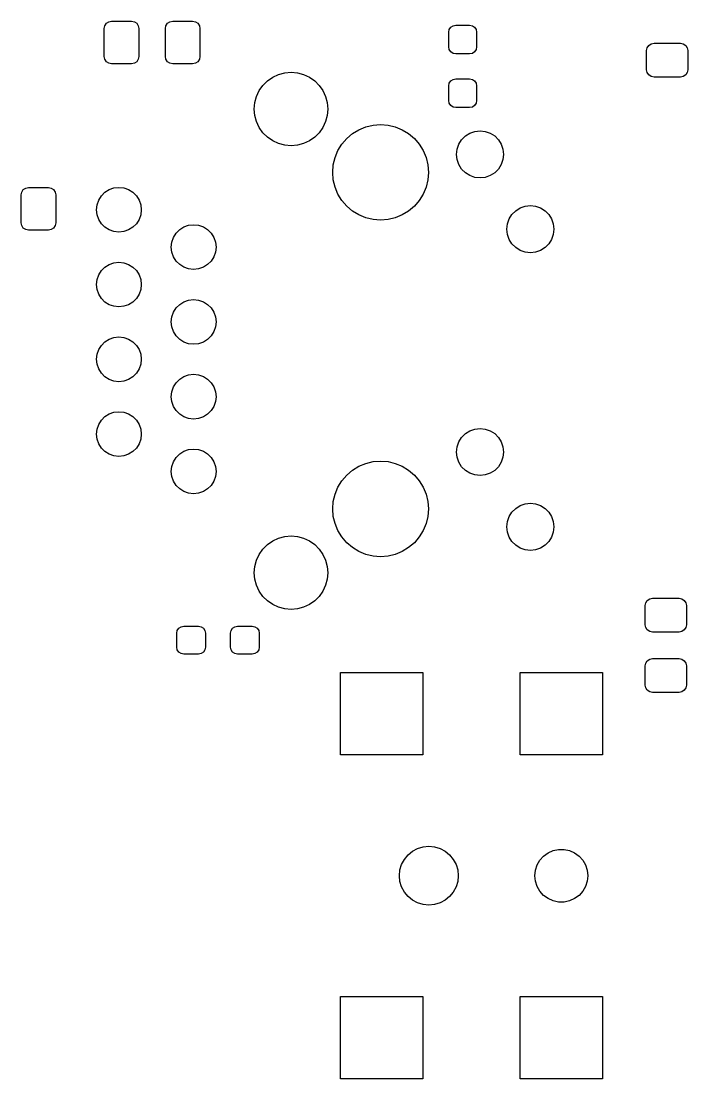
# Model space of a CAD drawing. Extents: x 281 to 540, y -238 to -79.
# Drawn here: x 352.66 to 375.31, y -172.71 to -136.78 of the extents above; entities that cross this region are included whole.
import ezdxf

# ---------------------------------------------------------------- set-up
doc = ezdxf.new("R2010")
doc.units = 0
doc.layers.add('BLACK', color=7, linetype='CONTINUOUS')

msp = doc.modelspace()

# ---------------------------------------------------------------- linework, layer by layer
at = {"layer": 'BLACK', "linetype": 'CONTINUOUS'}
for p, q in [((355.50403, -136.939329), (355.558223, -136.858223)), ((355.558223, -136.858223), (355.639329, -136.80403)), ((355.639329, -136.80403), (355.735, -136.785)), ((355.735, -136.785), (356.41, -136.785)), ((356.41, -136.785), (356.505671, -136.80403)), ((356.505671, -136.80403), (356.586777, -136.858223)), ((356.586777, -136.858223), (356.64097, -136.939329)), ((357.57903, -136.939329), (357.633223, -136.858223)), ((357.633223, -136.858223), (357.714329, -136.80403)), ((357.714329, -136.80403), (357.81, -136.785)), ((357.81, -136.785), (358.485, -136.785)), ((358.485, -136.785), (358.580671, -136.80403)), ((358.580671, -136.80403), (358.661777, -136.858223)), ((358.661777, -136.858223), (358.71597, -136.939329)), ((355.485, -137.035), (355.50403, -136.939329)), ((355.485, -137.985), (355.485, -137.035)), ((356.64097, -136.939329), (356.66, -137.035)), ((356.66, -137.035), (356.66, -137.985)), ((357.56, -137.035), (357.57903, -136.939329)), ((357.56, -137.985), (357.56, -137.035)), ((358.71597, -136.939329), (358.735, -137.035)), ((358.735, -137.035), (358.735, -137.985)), ((367.185, -137.16), (367.203079, -137.069113)), ((367.185, -137.66), (367.185, -137.16)), ((367.203079, -137.069113), (367.254562, -136.992062)), ((367.254562, -136.992062), (367.331613, -136.940579)), ((367.331613, -136.940579), (367.4225, -136.9225)), ((367.4225, -136.9225), (367.8975, -136.9225)), ((367.8975, -136.9225), (367.988387, -136.940579)), ((367.988387, -136.940579), (368.065438, -136.992062)), ((368.065438, -136.992062), (368.116921, -137.069113)), ((368.116921, -137.069113), (368.135, -137.16)), ((368.135, -137.16), (368.135, -137.66)), ((373.983223, -137.608223), (374.064329, -137.55403)), ((374.064329, -137.55403), (374.16, -137.535)), ((374.16, -137.535), (375.06, -137.535)), ((375.06, -137.535), (375.155671, -137.55403)), ((375.155671, -137.55403), (375.236777, -137.608223)), ((367.203079, -137.750887), (367.185, -137.66)), ((367.254562, -137.827938), (367.203079, -137.750887)), ((367.331613, -137.879421), (367.254562, -137.827938)), ((367.4225, -137.8975), (367.331613, -137.879421)), ((367.8975, -137.8975), (367.4225, -137.8975)), ((367.988387, -137.879421), (367.8975, -137.8975)), ((368.065438, -137.827938), (367.988387, -137.879421)), ((368.116921, -137.750887), (368.065438, -137.827938)), ((368.135, -137.66), (368.116921, -137.750887)), ((373.91, -137.785), (373.92903, -137.689329)), ((373.91, -138.435), (373.91, -137.785)), ((373.92903, -137.689329), (373.983223, -137.608223)), ((375.236777, -137.608223), (375.29097, -137.689329)), ((375.29097, -137.689329), (375.31, -137.785)), ((375.31, -137.785), (375.31, -138.435)), ((355.50403, -138.080671), (355.485, -137.985)), ((355.558223, -138.161777), (355.50403, -138.080671)), ((355.639329, -138.21597), (355.558223, -138.161777)), ((355.735, -138.235), (355.639329, -138.21597)), ((356.41, -138.235), (355.735, -138.235)), ((356.505671, -138.21597), (356.41, -138.235)), ((356.586777, -138.161777), (356.505671, -138.21597)), ((356.64097, -138.080671), (356.586777, -138.161777)), ((356.66, -137.985), (356.64097, -138.080671)), ((357.57903, -138.080671), (357.56, -137.985)), ((357.633223, -138.161777), (357.57903, -138.080671)), ((357.714329, -138.21597), (357.633223, -138.161777)), ((357.81, -138.235), (357.714329, -138.21597)), ((358.485, -138.235), (357.81, -138.235)), ((358.580671, -138.21597), (358.485, -138.235)), ((358.661777, -138.161777), (358.580671, -138.21597)), ((358.71597, -138.080671), (358.661777, -138.161777)), ((358.735, -137.985), (358.71597, -138.080671)), ((361.205, -138.687468), (361.402475, -138.595384)), ((361.402475, -138.595384), (361.61294, -138.53899)), ((361.61294, -138.53899), (361.83, -138.52)), ((361.83, -138.52), (362.04706, -138.53899)), ((362.04706, -138.53899), (362.257525, -138.595384)), ((362.257525, -138.595384), (362.455, -138.687468)), ((373.92903, -138.530671), (373.91, -138.435)), ((373.983223, -138.611777), (373.92903, -138.530671)), ((374.064329, -138.66597), (373.983223, -138.611777)), ((374.16, -138.685), (374.064329, -138.66597)), ((375.155671, -138.66597), (375.06, -138.685)), ((375.236777, -138.611777), (375.155671, -138.66597)), ((375.29097, -138.530671), (375.236777, -138.611777)), ((375.31, -138.435), (375.29097, -138.530671)), ((360.747468, -139.145), (360.872444, -138.966515)), ((360.872444, -138.966515), (361.026515, -138.812444)), ((361.026515, -138.812444), (361.205, -138.687468)), ((362.455, -138.687468), (362.633485, -138.812444)), ((362.633485, -138.812444), (362.787556, -138.966515)), ((362.787556, -138.966515), (362.912532, -139.145)), ((367.185, -138.985), (367.203079, -138.894113)), ((367.185, -139.485), (367.185, -138.985)), ((367.203079, -138.894113), (367.254562, -138.817062)), ((367.254562, -138.817062), (367.331613, -138.765579)), ((367.331613, -138.765579), (367.4225, -138.7475)), ((367.4225, -138.7475), (367.8975, -138.7475)), ((367.8975, -138.7475), (367.988387, -138.765579)), ((367.988387, -138.765579), (368.065438, -138.817062)), ((368.065438, -138.817062), (368.116921, -138.894113)), ((368.116921, -138.894113), (368.135, -138.985)), ((368.135, -138.985), (368.135, -139.485)), ((375.06, -138.685), (374.16, -138.685)), ((360.59899, -139.55294), (360.655384, -139.342475)), ((360.655384, -139.342475), (360.747468, -139.145)), ((362.912532, -139.145), (363.004616, -139.342475)), ((363.004616, -139.342475), (363.06101, -139.55294)), ((360.58, -139.77), (360.59899, -139.55294)), ((363.06101, -139.55294), (363.08, -139.77)), ((367.203079, -139.575887), (367.185, -139.485)), ((367.254562, -139.652938), (367.203079, -139.575887)), ((367.331613, -139.704421), (367.254562, -139.652938)), ((367.4225, -139.7225), (367.331613, -139.704421)), ((367.8975, -139.7225), (367.4225, -139.7225)), ((367.988387, -139.704421), (367.8975, -139.7225)), ((368.065438, -139.652938), (367.988387, -139.704421)), ((368.116921, -139.575887), (368.065438, -139.652938)), ((368.135, -139.485), (368.116921, -139.575887)), ((360.59899, -139.98706), (360.58, -139.77)), ((360.655384, -140.197525), (360.59899, -139.98706)), ((363.06101, -139.98706), (363.004616, -140.197525)), ((363.08, -139.77), (363.06101, -139.98706)), ((360.747468, -140.395), (360.655384, -140.197525)), ((360.872444, -140.573485), (360.747468, -140.395)), ((362.912532, -140.395), (362.787556, -140.573485)), ((363.004616, -140.197525), (362.912532, -140.395)), ((364.132265, -140.472114), (364.367847, -140.374533)), ((364.367847, -140.374533), (364.615794, -140.315006)), ((364.615794, -140.315006), (364.87, -140.295)), ((364.87, -140.295), (365.124206, -140.315006)), ((365.124206, -140.315006), (365.372153, -140.374533)), ((365.372153, -140.374533), (365.607735, -140.472114)), ((361.026515, -140.727556), (360.872444, -140.573485)), ((361.205, -140.852532), (361.026515, -140.727556)), ((362.633485, -140.727556), (362.455, -140.852532)), ((362.787556, -140.573485), (362.633485, -140.727556)), ((363.555347, -140.964849), (363.720951, -140.770951)), ((363.720951, -140.770951), (363.914849, -140.605347)), ((363.914849, -140.605347), (364.132265, -140.472114)), ((365.607735, -140.472114), (365.825151, -140.605347)), ((365.825151, -140.605347), (366.019049, -140.770951)), ((366.019049, -140.770951), (366.184653, -140.964849)), ((367.529225, -140.962893), (367.624535, -140.811208)), ((367.624535, -140.811208), (367.751208, -140.684535)), ((367.751208, -140.684535), (367.902893, -140.589225)), ((367.902893, -140.589225), (368.071983, -140.530058)), ((368.071983, -140.530058), (368.25, -140.51)), ((368.25, -140.51), (368.428017, -140.530058)), ((368.428017, -140.530058), (368.597107, -140.589225)), ((368.597107, -140.589225), (368.748792, -140.684535)), ((368.748792, -140.684535), (368.875465, -140.811208)), ((368.875465, -140.811208), (368.970775, -140.962893)), ((361.402475, -140.944616), (361.205, -140.852532)), ((361.61294, -141.00101), (361.402475, -140.944616)), ((361.83, -141.02), (361.61294, -141.00101)), ((362.04706, -141.00101), (361.83, -141.02)), ((362.257525, -140.944616), (362.04706, -141.00101)), ((362.455, -140.852532), (362.257525, -140.944616)), ((363.324533, -141.417847), (363.422114, -141.182265)), ((363.422114, -141.182265), (363.555347, -140.964849)), ((366.184653, -140.964849), (366.317886, -141.182265)), ((366.317886, -141.182265), (366.415467, -141.417847)), ((367.45, -141.31), (367.470058, -141.131983)), ((367.470058, -141.131983), (367.529225, -140.962893)), ((368.970775, -140.962893), (369.029942, -141.131983)), ((369.029942, -141.131983), (369.05, -141.31)), ((363.265006, -141.665794), (363.324533, -141.417847)), ((366.415467, -141.417847), (366.474994, -141.665794)), ((367.470058, -141.488017), (367.45, -141.31)), ((367.529225, -141.657107), (367.470058, -141.488017)), ((369.029942, -141.488017), (368.970775, -141.657107)), ((369.05, -141.31), (369.029942, -141.488017)), ((363.245, -141.92), (363.265006, -141.665794)), ((366.474994, -141.665794), (366.495, -141.92)), ((367.624535, -141.808792), (367.529225, -141.657107)), ((367.751208, -141.935465), (367.624535, -141.808792)), ((368.875465, -141.808792), (368.748792, -141.935465)), ((368.970775, -141.657107), (368.875465, -141.808792)), ((363.265006, -142.174206), (363.245, -141.92)), ((363.324533, -142.422153), (363.265006, -142.174206)), ((366.474994, -142.174206), (366.415467, -142.422153)), ((366.495, -141.92), (366.474994, -142.174206)), ((367.902893, -142.030775), (367.751208, -141.935465)), ((368.071983, -142.089942), (367.902893, -142.030775)), ((368.25, -142.11), (368.071983, -142.089942)), ((368.428017, -142.089942), (368.25, -142.11)), ((368.597107, -142.030775), (368.428017, -142.089942)), ((368.748792, -141.935465), (368.597107, -142.030775)), ((352.66, -142.685), (352.67903, -142.589329)), ((352.67903, -142.589329), (352.733223, -142.508223)), ((352.733223, -142.508223), (352.814329, -142.45403)), ((352.814329, -142.45403), (352.91, -142.435)), ((352.91, -142.435), (353.585, -142.435)), ((353.585, -142.435), (353.680671, -142.45403)), ((353.680671, -142.45403), (353.761777, -142.508223)), ((353.761777, -142.508223), (353.81597, -142.589329)), ((353.81597, -142.589329), (353.835, -142.685)), ((355.385808, -142.716148), (355.506148, -142.595808)), ((355.506148, -142.595808), (355.650248, -142.505264)), ((355.650248, -142.505264), (355.810884, -142.449055)), ((355.810884, -142.449055), (355.98, -142.43)), ((355.98, -142.43), (356.149116, -142.449055)), ((356.149116, -142.449055), (356.309752, -142.505264)), ((356.309752, -142.505264), (356.453852, -142.595808)), ((356.453852, -142.595808), (356.574192, -142.716148)), ((363.422114, -142.657735), (363.324533, -142.422153)), ((366.415467, -142.422153), (366.317886, -142.657735)), ((352.66, -143.635), (352.66, -142.685)), ((353.835, -142.685), (353.835, -143.635)), ((355.239055, -143.020884), (355.295264, -142.860248)), ((355.295264, -142.860248), (355.385808, -142.716148)), ((356.574192, -142.716148), (356.664736, -142.860248)), ((356.664736, -142.860248), (356.720945, -143.020884)), ((363.555347, -142.875151), (363.422114, -142.657735)), ((363.720951, -143.069049), (363.555347, -142.875151)), ((366.184653, -142.875151), (366.019049, -143.069049)), ((366.317886, -142.657735), (366.184653, -142.875151)), ((355.22, -143.19), (355.239055, -143.020884)), ((355.239055, -143.359116), (355.22, -143.19)), ((356.720945, -143.020884), (356.74, -143.19)), ((356.74, -143.19), (356.720945, -143.359116)), ((363.914849, -143.234653), (363.720951, -143.069049)), ((364.132265, -143.367886), (363.914849, -143.234653)), ((365.825151, -143.234653), (365.607735, -143.367886)), ((366.019049, -143.069049), (365.825151, -143.234653)), ((369.334535, -143.351208), (369.461208, -143.224535)), ((369.461208, -143.224535), (369.612893, -143.129225)), ((369.612893, -143.129225), (369.781983, -143.070058)), ((369.781983, -143.070058), (369.96, -143.05)), ((369.96, -143.05), (370.138017, -143.070058)), ((370.138017, -143.070058), (370.307107, -143.129225)), ((370.307107, -143.129225), (370.458792, -143.224535)), ((370.458792, -143.224535), (370.585465, -143.351208)), ((352.67903, -143.730671), (352.66, -143.635)), ((353.835, -143.635), (353.81597, -143.730671)), ((355.295264, -143.519752), (355.239055, -143.359116)), ((355.385808, -143.663852), (355.295264, -143.519752)), ((355.506148, -143.784192), (355.385808, -143.663852)), ((356.574192, -143.663852), (356.453852, -143.784192)), ((356.664736, -143.519752), (356.574192, -143.663852)), ((356.720945, -143.359116), (356.664736, -143.519752)), ((364.367847, -143.465467), (364.132265, -143.367886)), ((364.615794, -143.524994), (364.367847, -143.465467)), ((364.87, -143.545), (364.615794, -143.524994)), ((365.124206, -143.524994), (364.87, -143.545)), ((365.372153, -143.465467), (365.124206, -143.524994)), ((365.607735, -143.367886), (365.372153, -143.465467)), ((369.16, -143.85), (369.180058, -143.671983)), ((369.180058, -143.671983), (369.239225, -143.502893)), ((369.239225, -143.502893), (369.334535, -143.351208)), ((370.585465, -143.351208), (370.680775, -143.502893)), ((370.680775, -143.502893), (370.739942, -143.671983)), ((370.739942, -143.671983), (370.76, -143.85)), ((352.733223, -143.811777), (352.67903, -143.730671)), ((352.814329, -143.86597), (352.733223, -143.811777)), ((352.91, -143.885), (352.814329, -143.86597)), ((353.585, -143.885), (352.91, -143.885)), ((353.680671, -143.86597), (353.585, -143.885)), ((353.761777, -143.811777), (353.680671, -143.86597)), ((353.81597, -143.730671), (353.761777, -143.811777)), ((355.650248, -143.874736), (355.506148, -143.784192)), ((355.810884, -143.930945), (355.650248, -143.874736)), ((355.98, -143.95), (355.810884, -143.930945)), ((356.149116, -143.930945), (355.98, -143.95)), ((356.309752, -143.874736), (356.149116, -143.930945)), ((356.453852, -143.784192), (356.309752, -143.874736)), ((357.835264, -144.130248), (357.925808, -143.986148)), ((357.925808, -143.986148), (358.046148, -143.865808)), ((358.046148, -143.865808), (358.190248, -143.775264)), ((358.190248, -143.775264), (358.350884, -143.719055)), ((358.350884, -143.719055), (358.52, -143.7)), ((358.52, -143.7), (358.689116, -143.719055)), ((358.689116, -143.719055), (358.849752, -143.775264)), ((358.849752, -143.775264), (358.993852, -143.865808)), ((358.993852, -143.865808), (359.114192, -143.986148)), ((359.114192, -143.986148), (359.204736, -144.130248)), ((369.180058, -144.028017), (369.16, -143.85)), ((369.239225, -144.197107), (369.180058, -144.028017)), ((370.739942, -144.028017), (370.680775, -144.197107)), ((370.76, -143.85), (370.739942, -144.028017)), ((357.76, -144.46), (357.779055, -144.290884)), ((357.779055, -144.290884), (357.835264, -144.130248)), ((359.204736, -144.130248), (359.260945, -144.290884)), ((359.260945, -144.290884), (359.28, -144.46)), ((369.334535, -144.348792), (369.239225, -144.197107)), ((369.461208, -144.475465), (369.334535, -144.348792)), ((370.585465, -144.348792), (370.458792, -144.475465)), ((370.680775, -144.197107), (370.585465, -144.348792)), ((357.779055, -144.629116), (357.76, -144.46)), ((357.835264, -144.789752), (357.779055, -144.629116)), ((359.260945, -144.629116), (359.204736, -144.789752)), ((359.28, -144.46), (359.260945, -144.629116)), ((369.612893, -144.570775), (369.461208, -144.475465)), ((369.781983, -144.629942), (369.612893, -144.570775)), ((369.96, -144.65), (369.781983, -144.629942)), ((370.138017, -144.629942), (369.96, -144.65)), ((370.307107, -144.570775), (370.138017, -144.629942)), ((370.458792, -144.475465), (370.307107, -144.570775)), ((355.385808, -145.256148), (355.506148, -145.135808)), ((355.506148, -145.135808), (355.650248, -145.045264)), ((355.650248, -145.045264), (355.810884, -144.989055)), ((355.810884, -144.989055), (355.98, -144.97)), ((355.98, -144.97), (356.149116, -144.989055)), ((356.149116, -144.989055), (356.309752, -145.045264)), ((356.309752, -145.045264), (356.453852, -145.135808)), ((356.453852, -145.135808), (356.574192, -145.256148)), ((357.925808, -144.933852), (357.835264, -144.789752)), ((358.046148, -145.054192), (357.925808, -144.933852)), ((358.190248, -145.144736), (358.046148, -145.054192)), ((358.993852, -145.054192), (358.849752, -145.144736)), ((359.114192, -144.933852), (358.993852, -145.054192)), ((359.204736, -144.789752), (359.114192, -144.933852)), ((355.239055, -145.560884), (355.295264, -145.400248)), ((355.295264, -145.400248), (355.385808, -145.256148)), ((356.574192, -145.256148), (356.664736, -145.400248)), ((356.664736, -145.400248), (356.720945, -145.560884)), ((358.350884, -145.200945), (358.190248, -145.144736)), ((358.52, -145.22), (358.350884, -145.200945)), ((358.689116, -145.200945), (358.52, -145.22)), ((358.849752, -145.144736), (358.689116, -145.200945)), ((355.22, -145.73), (355.239055, -145.560884)), ((355.239055, -145.899116), (355.22, -145.73)), ((356.720945, -145.560884), (356.74, -145.73)), ((356.74, -145.73), (356.720945, -145.899116)), ((355.295264, -146.059752), (355.239055, -145.899116)), ((355.385808, -146.203852), (355.295264, -146.059752)), ((355.506148, -146.324192), (355.385808, -146.203852)), ((356.574192, -146.203852), (356.453852, -146.324192)), ((356.664736, -146.059752), (356.574192, -146.203852)), ((356.720945, -145.899116), (356.664736, -146.059752)), ((355.650248, -146.414736), (355.506148, -146.324192)), ((355.810884, -146.470945), (355.650248, -146.414736)), ((355.98, -146.49), (355.810884, -146.470945)), ((356.149116, -146.470945), (355.98, -146.49)), ((356.309752, -146.414736), (356.149116, -146.470945)), ((356.453852, -146.324192), (356.309752, -146.414736)), ((357.835264, -146.670248), (357.925808, -146.526148)), ((357.925808, -146.526148), (358.046148, -146.405808)), ((358.046148, -146.405808), (358.190248, -146.315264)), ((358.190248, -146.315264), (358.350884, -146.259055)), ((358.350884, -146.259055), (358.52, -146.24)), ((358.52, -146.24), (358.689116, -146.259055)), ((358.689116, -146.259055), (358.849752, -146.315264)), ((358.849752, -146.315264), (358.993852, -146.405808)), ((358.993852, -146.405808), (359.114192, -146.526148)), ((359.114192, -146.526148), (359.204736, -146.670248)), ((357.76, -147), (357.779055, -146.830884)), ((357.779055, -146.830884), (357.835264, -146.670248)), ((359.204736, -146.670248), (359.260945, -146.830884)), ((359.260945, -146.830884), (359.28, -147)), ((357.779055, -147.169116), (357.76, -147)), ((357.835264, -147.329752), (357.779055, -147.169116)), ((359.260945, -147.169116), (359.204736, -147.329752)), ((359.28, -147), (359.260945, -147.169116)), ((355.506148, -147.675808), (355.650248, -147.585264)), ((355.650248, -147.585264), (355.810884, -147.529055)), ((355.810884, -147.529055), (355.98, -147.51)), ((355.98, -147.51), (356.149116, -147.529055)), ((356.149116, -147.529055), (356.309752, -147.585264)), ((356.309752, -147.585264), (356.453852, -147.675808)), ((357.925808, -147.473852), (357.835264, -147.329752)), ((358.046148, -147.594192), (357.925808, -147.473852)), ((358.190248, -147.684736), (358.046148, -147.594192)), ((358.993852, -147.594192), (358.849752, -147.684736)), ((359.114192, -147.473852), (358.993852, -147.594192)), ((359.204736, -147.329752), (359.114192, -147.473852)), ((355.239055, -148.100884), (355.295264, -147.940248)), ((355.295264, -147.940248), (355.385808, -147.796148)), ((355.385808, -147.796148), (355.506148, -147.675808)), ((356.453852, -147.675808), (356.574192, -147.796148)), ((356.574192, -147.796148), (356.664736, -147.940248)), ((356.664736, -147.940248), (356.720945, -148.100884)), ((358.350884, -147.740945), (358.190248, -147.684736)), ((358.52, -147.76), (358.350884, -147.740945)), ((358.689116, -147.740945), (358.52, -147.76)), ((358.849752, -147.684736), (358.689116, -147.740945)), ((355.22, -148.27), (355.239055, -148.100884)), ((355.239055, -148.439116), (355.22, -148.27)), ((356.720945, -148.100884), (356.74, -148.27)), ((356.74, -148.27), (356.720945, -148.439116)), ((355.295264, -148.599752), (355.239055, -148.439116)), ((355.385808, -148.743852), (355.295264, -148.599752)), ((356.664736, -148.599752), (356.574192, -148.743852)), ((356.720945, -148.439116), (356.664736, -148.599752)), ((355.506148, -148.864192), (355.385808, -148.743852)), ((355.650248, -148.954736), (355.506148, -148.864192)), ((355.810884, -149.010945), (355.650248, -148.954736)), ((355.98, -149.03), (355.810884, -149.010945)), ((356.149116, -149.010945), (355.98, -149.03)), ((356.309752, -148.954736), (356.149116, -149.010945)), ((356.453852, -148.864192), (356.309752, -148.954736)), ((356.574192, -148.743852), (356.453852, -148.864192)), ((357.835264, -149.210248), (357.925808, -149.066148)), ((357.925808, -149.066148), (358.046148, -148.945808)), ((358.046148, -148.945808), (358.190248, -148.855264)), ((358.190248, -148.855264), (358.350884, -148.799055)), ((358.350884, -148.799055), (358.52, -148.78)), ((358.52, -148.78), (358.689116, -148.799055)), ((358.689116, -148.799055), (358.849752, -148.855264)), ((358.849752, -148.855264), (358.993852, -148.945808)), ((358.993852, -148.945808), (359.114192, -149.066148)), ((359.114192, -149.066148), (359.204736, -149.210248)), ((357.76, -149.54), (357.779055, -149.370884)), ((357.779055, -149.370884), (357.835264, -149.210248)), ((359.204736, -149.210248), (359.260945, -149.370884)), ((359.260945, -149.370884), (359.28, -149.54)), ((357.779055, -149.709116), (357.76, -149.54)), ((357.835264, -149.869752), (357.779055, -149.709116)), ((359.260945, -149.709116), (359.204736, -149.869752)), ((359.28, -149.54), (359.260945, -149.709116)), ((355.506148, -150.215808), (355.650248, -150.125264)), ((355.650248, -150.125264), (355.810884, -150.069055)), ((355.810884, -150.069055), (355.98, -150.05)), ((355.98, -150.05), (356.149116, -150.069055)), ((356.149116, -150.069055), (356.309752, -150.125264)), ((356.309752, -150.125264), (356.453852, -150.215808)), ((357.925808, -150.013852), (357.835264, -149.869752)), ((358.046148, -150.134192), (357.925808, -150.013852)), ((358.190248, -150.224736), (358.046148, -150.134192)), ((358.993852, -150.134192), (358.849752, -150.224736)), ((359.114192, -150.013852), (358.993852, -150.134192)), ((359.204736, -149.869752), (359.114192, -150.013852)), ((355.239055, -150.640884), (355.295264, -150.480248)), ((355.295264, -150.480248), (355.385808, -150.336148)), ((355.385808, -150.336148), (355.506148, -150.215808)), ((356.453852, -150.215808), (356.574192, -150.336148)), ((356.574192, -150.336148), (356.664736, -150.480248)), ((356.664736, -150.480248), (356.720945, -150.640884)), ((358.350884, -150.280945), (358.190248, -150.224736)), ((358.52, -150.3), (358.350884, -150.280945)), ((358.689116, -150.280945), (358.52, -150.3)), ((358.849752, -150.224736), (358.689116, -150.280945)), ((355.22, -150.81), (355.239055, -150.640884)), ((355.239055, -150.979116), (355.22, -150.81)), ((356.720945, -150.640884), (356.74, -150.81)), ((356.74, -150.81), (356.720945, -150.979116)), ((367.624535, -150.921208), (367.751208, -150.794535)), ((367.751208, -150.794535), (367.902893, -150.699225)), ((367.902893, -150.699225), (368.071983, -150.640058)), ((368.071983, -150.640058), (368.25, -150.62)), ((368.25, -150.62), (368.428017, -150.640058)), ((368.428017, -150.640058), (368.597107, -150.699225)), ((368.597107, -150.699225), (368.748792, -150.794535)), ((368.748792, -150.794535), (368.875465, -150.921208)), ((355.295264, -151.139752), (355.239055, -150.979116)), ((355.385808, -151.283852), (355.295264, -151.139752)), ((356.664736, -151.139752), (356.574192, -151.283852)), ((356.720945, -150.979116), (356.664736, -151.139752)), ((367.45, -151.42), (367.470058, -151.241983)), ((367.470058, -151.241983), (367.529225, -151.072893)), ((367.529225, -151.072893), (367.624535, -150.921208)), ((368.875465, -150.921208), (368.970775, -151.072893)), ((368.970775, -151.072893), (369.029942, -151.241983)), ((369.029942, -151.241983), (369.05, -151.42)), ((355.506148, -151.404192), (355.385808, -151.283852)), ((355.650248, -151.494736), (355.506148, -151.404192)), ((355.810884, -151.550945), (355.650248, -151.494736)), ((355.98, -151.57), (355.810884, -151.550945)), ((356.149116, -151.550945), (355.98, -151.57)), ((356.309752, -151.494736), (356.149116, -151.550945)), ((356.453852, -151.404192), (356.309752, -151.494736)), ((356.574192, -151.283852), (356.453852, -151.404192)), ((357.925808, -151.606148), (358.046148, -151.485808)), ((358.046148, -151.485808), (358.190248, -151.395264)), ((358.190248, -151.395264), (358.350884, -151.339055)), ((358.350884, -151.339055), (358.52, -151.32)), ((358.52, -151.32), (358.689116, -151.339055)), ((358.689116, -151.339055), (358.849752, -151.395264)), ((358.849752, -151.395264), (358.993852, -151.485808)), ((358.993852, -151.485808), (359.114192, -151.606148)), ((367.470058, -151.598017), (367.45, -151.42)), ((367.529225, -151.767107), (367.470058, -151.598017)), ((369.029942, -151.598017), (368.970775, -151.767107)), ((369.05, -151.42), (369.029942, -151.598017)), ((357.76, -152.08), (357.779055, -151.910884)), ((357.779055, -151.910884), (357.835264, -151.750248)), ((357.835264, -151.750248), (357.925808, -151.606148)), ((359.114192, -151.606148), (359.204736, -151.750248)), ((359.204736, -151.750248), (359.260945, -151.910884)), ((359.260945, -151.910884), (359.28, -152.08)), ((363.914849, -152.035347), (364.132265, -151.902114)), ((364.132265, -151.902114), (364.367847, -151.804533)), ((364.367847, -151.804533), (364.615794, -151.745006)), ((364.615794, -151.745006), (364.87, -151.725)), ((364.87, -151.725), (365.124206, -151.745006)), ((365.124206, -151.745006), (365.372153, -151.804533)), ((365.372153, -151.804533), (365.607735, -151.902114)), ((365.607735, -151.902114), (365.825151, -152.035347)), ((367.624535, -151.918792), (367.529225, -151.767107)), ((367.751208, -152.045465), (367.624535, -151.918792)), ((368.875465, -151.918792), (368.748792, -152.045465)), ((368.970775, -151.767107), (368.875465, -151.918792)), ((357.779055, -152.249116), (357.76, -152.08)), ((357.835264, -152.409752), (357.779055, -152.249116)), ((359.260945, -152.249116), (359.204736, -152.409752)), ((359.28, -152.08), (359.260945, -152.249116)), ((363.555347, -152.394849), (363.720951, -152.200951)), ((363.720951, -152.200951), (363.914849, -152.035347)), ((365.825151, -152.035347), (366.019049, -152.200951)), ((366.019049, -152.200951), (366.184653, -152.394849)), ((367.902893, -152.140775), (367.751208, -152.045465)), ((368.071983, -152.199942), (367.902893, -152.140775)), ((368.25, -152.22), (368.071983, -152.199942)), ((368.428017, -152.199942), (368.25, -152.22)), ((368.597107, -152.140775), (368.428017, -152.199942)), ((368.748792, -152.045465), (368.597107, -152.140775)), ((357.925808, -152.553852), (357.835264, -152.409752)), ((358.046148, -152.674192), (357.925808, -152.553852)), ((358.190248, -152.764736), (358.046148, -152.674192)), ((358.993852, -152.674192), (358.849752, -152.764736)), ((359.114192, -152.553852), (358.993852, -152.674192)), ((359.204736, -152.409752), (359.114192, -152.553852)), ((363.324533, -152.847847), (363.422114, -152.612265)), ((363.422114, -152.612265), (363.555347, -152.394849)), ((366.184653, -152.394849), (366.317886, -152.612265)), ((366.317886, -152.612265), (366.415467, -152.847847)), ((358.350884, -152.820945), (358.190248, -152.764736)), ((358.52, -152.84), (358.350884, -152.820945)), ((358.689116, -152.820945), (358.52, -152.84)), ((358.849752, -152.764736), (358.689116, -152.820945)), ((363.265006, -153.095794), (363.324533, -152.847847)), ((366.415467, -152.847847), (366.474994, -153.095794)), ((363.245, -153.35), (363.265006, -153.095794)), ((363.265006, -153.604206), (363.245, -153.35)), ((366.474994, -153.095794), (366.495, -153.35)), ((366.495, -153.35), (366.474994, -153.604206)), ((369.334535, -153.461208), (369.461208, -153.334535)), ((369.461208, -153.334535), (369.612893, -153.239225)), ((369.612893, -153.239225), (369.781983, -153.180058)), ((369.781983, -153.180058), (369.96, -153.16)), ((369.96, -153.16), (370.138017, -153.180058)), ((370.138017, -153.180058), (370.307107, -153.239225)), ((370.307107, -153.239225), (370.458792, -153.334535)), ((370.458792, -153.334535), (370.585465, -153.461208)), ((363.324533, -153.852153), (363.265006, -153.604206)), ((366.474994, -153.604206), (366.415467, -153.852153)), ((369.180058, -153.781983), (369.239225, -153.612893)), ((369.239225, -153.612893), (369.334535, -153.461208)), ((370.585465, -153.461208), (370.680775, -153.612893)), ((370.680775, -153.612893), (370.739942, -153.781983)), ((363.422114, -154.087735), (363.324533, -153.852153)), ((363.555347, -154.305151), (363.422114, -154.087735)), ((366.317886, -154.087735), (366.184653, -154.305151)), ((366.415467, -153.852153), (366.317886, -154.087735)), ((369.16, -153.96), (369.180058, -153.781983)), ((369.180058, -154.138017), (369.16, -153.96)), ((370.739942, -153.781983), (370.76, -153.96)), ((370.76, -153.96), (370.739942, -154.138017)), ((361.026515, -154.562444), (361.205, -154.437468)), ((361.205, -154.437468), (361.402475, -154.345384)), ((361.402475, -154.345384), (361.61294, -154.28899)), ((361.61294, -154.28899), (361.83, -154.27)), ((361.83, -154.27), (362.04706, -154.28899)), ((362.04706, -154.28899), (362.257525, -154.345384)), ((362.257525, -154.345384), (362.455, -154.437468)), ((362.455, -154.437468), (362.633485, -154.562444)), ((363.720951, -154.499049), (363.555347, -154.305151)), ((366.184653, -154.305151), (366.019049, -154.499049)), ((369.239225, -154.307107), (369.180058, -154.138017)), ((369.334535, -154.458792), (369.239225, -154.307107)), ((369.461208, -154.585465), (369.334535, -154.458792)), ((370.585465, -154.458792), (370.458792, -154.585465)), ((370.680775, -154.307107), (370.585465, -154.458792)), ((370.739942, -154.138017), (370.680775, -154.307107)), ((360.747468, -154.895), (360.872444, -154.716515)), ((360.872444, -154.716515), (361.026515, -154.562444)), ((362.633485, -154.562444), (362.787556, -154.716515)), ((362.787556, -154.716515), (362.912532, -154.895)), ((363.914849, -154.664653), (363.720951, -154.499049)), ((364.132265, -154.797886), (363.914849, -154.664653)), ((364.367847, -154.895467), (364.132265, -154.797886)), ((365.607735, -154.797886), (365.372153, -154.895467)), ((365.825151, -154.664653), (365.607735, -154.797886)), ((366.019049, -154.499049), (365.825151, -154.664653)), ((369.612893, -154.680775), (369.461208, -154.585465)), ((369.781983, -154.739942), (369.612893, -154.680775)), ((369.96, -154.76), (369.781983, -154.739942)), ((370.138017, -154.739942), (369.96, -154.76)), ((370.307107, -154.680775), (370.138017, -154.739942)), ((370.458792, -154.585465), (370.307107, -154.680775)), ((360.59899, -155.30294), (360.655384, -155.092475)), ((360.655384, -155.092475), (360.747468, -154.895)), ((362.912532, -154.895), (363.004616, -155.092475)), ((363.004616, -155.092475), (363.06101, -155.30294)), ((364.615794, -154.954994), (364.367847, -154.895467)), ((364.87, -154.975), (364.615794, -154.954994)), ((365.124206, -154.954994), (364.87, -154.975)), ((365.372153, -154.895467), (365.124206, -154.954994)), ((360.58, -155.52), (360.59899, -155.30294)), ((360.59899, -155.73706), (360.58, -155.52)), ((363.06101, -155.30294), (363.08, -155.52)), ((363.08, -155.52), (363.06101, -155.73706)), ((360.655384, -155.947525), (360.59899, -155.73706)), ((363.06101, -155.73706), (363.004616, -155.947525)), ((360.747468, -156.145), (360.655384, -155.947525)), ((360.872444, -156.323485), (360.747468, -156.145)), ((362.912532, -156.145), (362.787556, -156.323485)), ((363.004616, -155.947525), (362.912532, -156.145)), ((361.026515, -156.477556), (360.872444, -156.323485)), ((361.205, -156.602532), (361.026515, -156.477556)), ((361.402475, -156.694616), (361.205, -156.602532)), ((362.455, -156.602532), (362.257525, -156.694616)), ((362.633485, -156.477556), (362.455, -156.602532)), ((362.787556, -156.323485), (362.633485, -156.477556)), ((373.86, -156.635), (373.87903, -156.539329)), ((373.87903, -156.539329), (373.933223, -156.458223)), ((373.933223, -156.458223), (374.014329, -156.40403)), ((374.014329, -156.40403), (374.11, -156.385)), ((374.11, -156.385), (375.01, -156.385)), ((375.01, -156.385), (375.105671, -156.40403)), ((375.105671, -156.40403), (375.186777, -156.458223)), ((375.186777, -156.458223), (375.24097, -156.539329)), ((375.24097, -156.539329), (375.26, -156.635)), ((361.61294, -156.75101), (361.402475, -156.694616)), ((361.83, -156.77), (361.61294, -156.75101)), ((362.04706, -156.75101), (361.83, -156.77)), ((362.257525, -156.694616), (362.04706, -156.75101)), ((373.86, -157.285), (373.86, -156.635)), ((375.26, -156.635), (375.26, -157.285)), ((358.094113, -157.353079), (358.185, -157.335)), ((358.185, -157.335), (358.685, -157.335)), ((358.685, -157.335), (358.775887, -157.353079)), ((359.919113, -157.353079), (360.01, -157.335)), ((360.01, -157.335), (360.51, -157.335)), ((360.51, -157.335), (360.600887, -157.353079)), ((373.87903, -157.380671), (373.86, -157.285)), ((375.26, -157.285), (375.24097, -157.380671)), ((357.9475, -157.5725), (357.965579, -157.481613)), ((357.9475, -158.0475), (357.9475, -157.5725)), ((357.965579, -157.481613), (358.017062, -157.404562)), ((358.017062, -157.404562), (358.094113, -157.353079)), ((358.775887, -157.353079), (358.852938, -157.404562)), ((358.852938, -157.404562), (358.904421, -157.481613)), ((358.904421, -157.481613), (358.9225, -157.5725)), ((358.9225, -157.5725), (358.9225, -158.0475)), ((359.7725, -157.5725), (359.790579, -157.481613)), ((359.7725, -158.0475), (359.7725, -157.5725)), ((359.790579, -157.481613), (359.842062, -157.404562)), ((359.842062, -157.404562), (359.919113, -157.353079)), ((360.600887, -157.353079), (360.677938, -157.404562)), ((360.677938, -157.404562), (360.729421, -157.481613)), ((360.729421, -157.481613), (360.7475, -157.5725)), ((360.7475, -157.5725), (360.7475, -158.0475)), ((373.933223, -157.461777), (373.87903, -157.380671)), ((374.014329, -157.51597), (373.933223, -157.461777)), ((374.11, -157.535), (374.014329, -157.51597)), ((375.01, -157.535), (374.11, -157.535)), ((375.105671, -157.51597), (375.01, -157.535)), ((375.186777, -157.461777), (375.105671, -157.51597)), ((375.24097, -157.380671), (375.186777, -157.461777)), ((357.965579, -158.138387), (357.9475, -158.0475)), ((358.9225, -158.0475), (358.904421, -158.138387)), ((359.790579, -158.138387), (359.7725, -158.0475)), ((360.7475, -158.0475), (360.729421, -158.138387)), ((358.017062, -158.215438), (357.965579, -158.138387)), ((358.094113, -158.266921), (358.017062, -158.215438)), ((358.185, -158.285), (358.094113, -158.266921)), ((358.685, -158.285), (358.185, -158.285)), ((358.775887, -158.266921), (358.685, -158.285)), ((358.852938, -158.215438), (358.775887, -158.266921)), ((358.904421, -158.138387), (358.852938, -158.215438)), ((359.842062, -158.215438), (359.790579, -158.138387)), ((359.919113, -158.266921), (359.842062, -158.215438)), ((360.01, -158.285), (359.919113, -158.266921)), ((360.51, -158.285), (360.01, -158.285)), ((360.600887, -158.266921), (360.51, -158.285)), ((360.677938, -158.215438), (360.600887, -158.266921)), ((360.729421, -158.138387), (360.677938, -158.215438)), ((373.86, -158.685), (373.87903, -158.589329)), ((373.86, -159.335), (373.86, -158.685)), ((373.87903, -158.589329), (373.933223, -158.508223)), ((373.933223, -158.508223), (374.014329, -158.45403)), ((374.014329, -158.45403), (374.11, -158.435)), ((374.11, -158.435), (375.01, -158.435)), ((375.01, -158.435), (375.105671, -158.45403)), ((375.105671, -158.45403), (375.186777, -158.508223)), ((375.186777, -158.508223), (375.24097, -158.589329)), ((375.24097, -158.589329), (375.26, -158.685)), ((375.26, -158.685), (375.26, -159.335)), ((363.51, -161.71), (363.51, -158.91)), ((363.51, -158.91), (366.31, -158.91)), ((366.31, -158.91), (366.31, -161.71)), ((369.61, -161.71), (369.61, -158.91)), ((369.61, -158.91), (372.41, -158.91)), ((372.41, -158.91), (372.41, -161.71)), ((373.87903, -159.430671), (373.86, -159.335)), ((373.933223, -159.511777), (373.87903, -159.430671)), ((375.24097, -159.430671), (375.186777, -159.511777)), ((375.26, -159.335), (375.24097, -159.430671)), ((374.014329, -159.56597), (373.933223, -159.511777)), ((374.11, -159.585), (374.014329, -159.56597)), ((375.01, -159.585), (374.11, -159.585)), ((375.105671, -159.56597), (375.01, -159.585)), ((375.186777, -159.511777), (375.105671, -159.56597)), ((366.31, -161.71), (363.51, -161.71)), ((372.41, -161.71), (369.61, -161.71)), ((365.95443, -164.97853), (366.127317, -164.88612)), ((366.127317, -164.88612), (366.31491, -164.829215)), ((366.31491, -164.829215), (366.51, -164.81)), ((366.51, -164.81), (366.70509, -164.829215)), ((366.70509, -164.829215), (366.892683, -164.88612)), ((366.892683, -164.88612), (367.06557, -164.97853)), ((365.58612, -165.427317), (365.67853, -165.25443)), ((365.67853, -165.25443), (365.802893, -165.102893)), ((365.802893, -165.102893), (365.95443, -164.97853)), ((367.06557, -164.97853), (367.217107, -165.102893)), ((367.217107, -165.102893), (367.34147, -165.25443)), ((367.34147, -165.25443), (367.43388, -165.427317)), ((370.281885, -165.280993), (370.407782, -165.14117)), ((370.407782, -165.14117), (370.56, -165.030577)), ((370.56, -165.030577), (370.731885, -164.954049)), ((370.731885, -164.954049), (370.915924, -164.91493)), ((370.915924, -164.91493), (371.104076, -164.91493)), ((371.104076, -164.91493), (371.288115, -164.954049)), ((371.288115, -164.954049), (371.46, -165.030577)), ((371.46, -165.030577), (371.612218, -165.14117)), ((371.612218, -165.14117), (371.738115, -165.280993)), ((365.529215, -165.61491), (365.58612, -165.427317)), ((367.43388, -165.427317), (367.490785, -165.61491)), ((370.129667, -165.622879), (370.187809, -165.443937)), ((370.187809, -165.443937), (370.281885, -165.280993)), ((371.738115, -165.280993), (371.832191, -165.443937)), ((371.832191, -165.443937), (371.890333, -165.622879)), ((365.51, -165.81), (365.529215, -165.61491)), ((365.529215, -166.00509), (365.51, -165.81)), ((367.490785, -165.61491), (367.51, -165.81)), ((367.51, -165.81), (367.490785, -166.00509)), ((370.11, -165.81), (370.129667, -165.622879)), ((370.129667, -165.997121), (370.11, -165.81)), ((371.890333, -165.622879), (371.91, -165.81)), ((371.91, -165.81), (371.890333, -165.997121)), ((365.58612, -166.192683), (365.529215, -166.00509)), ((365.67853, -166.36557), (365.58612, -166.192683)), ((367.43388, -166.192683), (367.34147, -166.36557)), ((367.490785, -166.00509), (367.43388, -166.192683)), ((370.187809, -166.176063), (370.129667, -165.997121)), ((370.281885, -166.339007), (370.187809, -166.176063)), ((371.832191, -166.176063), (371.738115, -166.339007)), ((371.890333, -165.997121), (371.832191, -166.176063)), ((365.802893, -166.517107), (365.67853, -166.36557)), ((365.95443, -166.64147), (365.802893, -166.517107)), ((366.127317, -166.73388), (365.95443, -166.64147)), ((367.06557, -166.64147), (366.892683, -166.73388)), ((367.217107, -166.517107), (367.06557, -166.64147)), ((367.34147, -166.36557), (367.217107, -166.517107)), ((370.407782, -166.47883), (370.281885, -166.339007)), ((370.56, -166.589423), (370.407782, -166.47883)), ((370.731885, -166.665951), (370.56, -166.589423)), ((370.915924, -166.70507), (370.731885, -166.665951)), ((371.288115, -166.665951), (371.104076, -166.70507)), ((371.46, -166.589423), (371.288115, -166.665951)), ((371.612218, -166.47883), (371.46, -166.589423)), ((371.738115, -166.339007), (371.612218, -166.47883)), ((366.31491, -166.790785), (366.127317, -166.73388)), ((366.51, -166.81), (366.31491, -166.790785)), ((366.70509, -166.790785), (366.51, -166.81)), ((366.892683, -166.73388), (366.70509, -166.790785)), ((371.104076, -166.70507), (370.915924, -166.70507)), ((363.51, -172.71), (363.51, -169.91)), ((363.51, -169.91), (366.31, -169.91)), ((366.31, -169.91), (366.31, -172.71)), ((369.61, -172.71), (369.61, -169.91)), ((369.61, -169.91), (372.41, -169.91)), ((372.41, -169.91), (372.41, -172.71)), ((366.31, -172.71), (363.51, -172.71)), ((372.41, -172.71), (369.61, -172.71))]:
    msp.add_line(p, q, dxfattribs=at)

doc.saveas('drawing.dxf')
